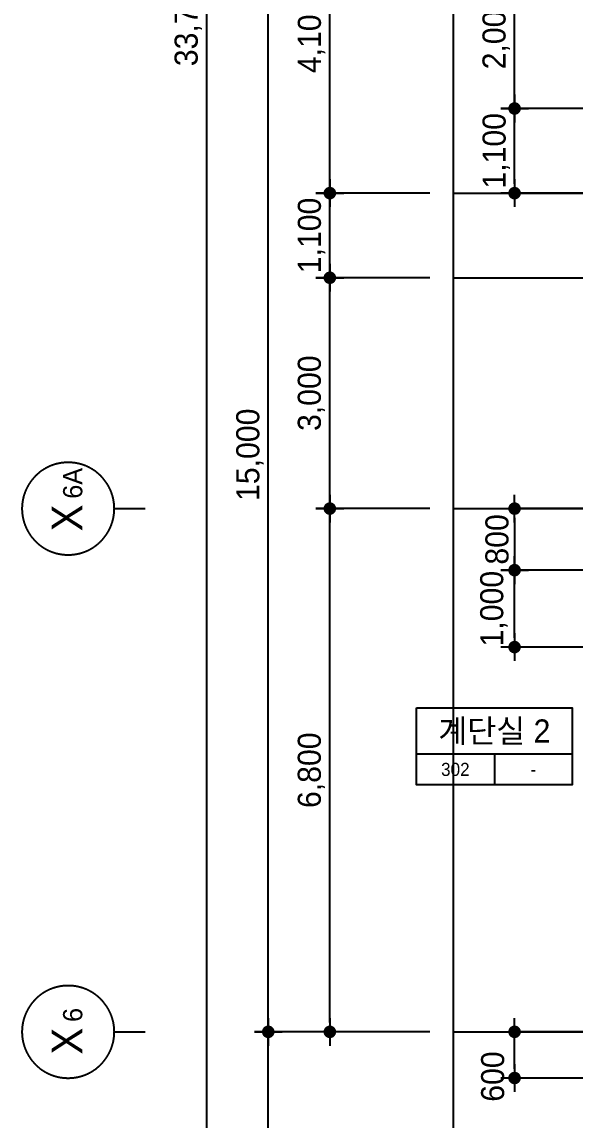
# Model space of a CAD drawing. Extents: x 14159573 to 14237735, y -1804798 to -1750552.
# Drawn here: x 14159573 to 14166759, y -1792695 to -1778424 of the extents above; entities that cross this region are included whole.
import ezdxf
from ezdxf.enums import TextEntityAlignment as Align

# ---------------------------------------------------------------- set-up
doc = ezdxf.new("R2010")
doc.units = 0
doc.header["$LTSCALE"] = 100
doc.header["$MEASUREMENT"] = 0
doc.header["$PDSIZE"] = -10
doc.linetypes.add('CEN', pattern=[66, 60, -2, 2, -2])
doc.layers.get('0').update_dxf_attribs({"linetype": 'CONTINUOUS'})
doc.layers.get('Defpoints').update_dxf_attribs({"linetype": 'CONTINUOUS'})
for name, color, linetype in [('AXIS', 7, 'CEN'), ('CEN', 1, 'CEN'), ('DIM', 7, 'CONTINUOUS'), ('TEXT1', 7, 'CONTINUOUS')]:
    doc.layers.add(name, color=color, linetype=linetype)
doc.styles.add('HY울를도M', font='HYWULM.TTF')
doc.styles.add('굴림', font='H2HDRM.TTF')
doc.styles.add('돋음', font='Dotum.ttf', dxfattribs={"height": 3})
doc.dimstyles.new('DIM100', dxfattribs={"dimtxt": 300, "dimasz": 120, "dimexe": 1, "dimexo": 100, "dimgap": 60, "dimtad": 1, "dimdec": 4, "dimzin": 0, "dimdsep": 46, "dimlunit": 6, "dimtxsty": '굴림', "dimblk": 'DOTT', "dimcen": 0.09, "dimadec": 0, "dimazin": 0, "dimtfac": 1, "dimtdec": 4, "dimtofl": 0, "dimtmove": 2, "dimatfit": 2, "dimldrblk": 'DOTT', "dimfxl": 1, "dimtolj": 1, "dimtzin": 0, "dimarcsym": 0})
doc.dimstyles.new('DIM50', dxfattribs={"dimscale": 50, "dimtxt": 3, "dimasz": 1.2, "dimexe": 1, "dimexo": 1, "dimgap": 0.6, "dimtad": 1, "dimdec": 4, "dimzin": 0, "dimdsep": 46, "dimlunit": 6, "dimtxsty": '굴림', "dimblk": 'DOTT', "dimcen": 0.09, "dimadec": 0, "dimazin": 0, "dimtfac": 1, "dimtdec": 4, "dimtofl": 0, "dimtmove": 2, "dimatfit": 2, "dimldrblk": 'DOTT', "dimfxl": 1, "dimtolj": 1, "dimtzin": 0, "dimarcsym": 0})

# ---------------------------------------------------------------- blocks, each defined once
blk = doc.blocks.new('DOTT')
for p, q in [((0, 1.5), (0, -1.5)), ((-1.5, 0), (1.5, 0))]:
    blk.add_line(p, q)
at = {"color": 6, "const_width": 0.68}
blk.add_lwpolyline([(-0.34, 0, 1), (0.34, 0, 1)], format="xyb", close=True, dxfattribs=at)
blk = doc.blocks.new('*D29')
at = {"layer": 'Defpoints', "color": 0, "lineweight": -3}
for p in [(14161973, -1761549), (14165173, -1761549), (14165173, -1795249)]:
    blk.add_point(p, dxfattribs=at)
at = {"layer": 'DIM', "color": 7, "lineweight": -2}
for p, q in [((14164873, -1761549), (14161873, -1761549)), ((14161973, -1795129), (14161973, -1761669)), ((14164873, -1795249), (14161873, -1795249))]:
    blk.add_line(p, q, dxfattribs=at)
at = {"layer": 'DIM', "color": 7, "lineweight": -2, "xscale": 120, "yscale": 120, "zscale": 120}
for p, rotation in [((14161973, -1761549), 90), ((14161973, -1795249), 270)]:
    blk.add_blockref('DOTT', p, dxfattribs=dict(at, rotation=rotation))
at = {"layer": 'DIM', "color": 3, "insert": (14161734, -1778399), "char_height": 300, "attachment_point": 5, "rotation": 90, "style": '굴림'}
blk.add_mtext('\\A1;33,700', dxfattribs=at)
blk = doc.blocks.new('*D34')
at = {"layer": 'Defpoints', "color": 0, "lineweight": -3}
for p in [(14162773, -1776549), (14165173, -1776549), (14165173, -1791549)]:
    blk.add_point(p, dxfattribs=at)
at = {"layer": 'DIM', "color": 7, "lineweight": -2}
for p, q in [((14164873, -1776549), (14162673, -1776549)), ((14162773, -1791429), (14162773, -1776669)), ((14164873, -1791549), (14162673, -1791549))]:
    blk.add_line(p, q, dxfattribs=at)
at = {"layer": 'DIM', "color": 7, "lineweight": -2, "xscale": 120, "yscale": 120, "zscale": 120}
for p, rotation in [((14162773, -1776549), 90), ((14162773, -1791549), 270)]:
    blk.add_blockref('DOTT', p, dxfattribs=dict(at, rotation=rotation))
at = {"layer": 'DIM', "color": 3, "insert": (14162535, -1784049), "char_height": 300, "attachment_point": 5, "rotation": 90, "style": '굴림'}
blk.add_mtext('\\A1;15,000', dxfattribs=at)
blk = doc.blocks.new('*D35')
at = {"layer": 'Defpoints', "color": 0, "lineweight": -3}
for p in [(14162773, -1791549), (14165173, -1791549), (14165173, -1795249)]:
    blk.add_point(p, dxfattribs=at)
at = {"layer": 'DIM', "color": 7, "lineweight": -2}
for p, q in [((14164873, -1791549), (14162673, -1791549)), ((14162773, -1795129), (14162773, -1791669)), ((14164873, -1795249), (14162673, -1795249))]:
    blk.add_line(p, q, dxfattribs=at)
at = {"layer": 'DIM', "color": 7, "lineweight": -2, "xscale": 120, "yscale": 120, "zscale": 120}
for p, rotation in [((14162773, -1791549), 90), ((14162773, -1795249), 270)]:
    blk.add_blockref('DOTT', p, dxfattribs=dict(at, rotation=rotation))
at = {"layer": 'DIM', "color": 3, "insert": (14162534, -1793399), "char_height": 300, "attachment_point": 5, "rotation": 90, "style": '굴림'}
blk.add_mtext('\\A1;3,700', dxfattribs=at)
blk = doc.blocks.new('*D36')
at = {"layer": 'Defpoints', "color": 0, "lineweight": -3}
for p in [(14163573, -1776549), (14165173, -1776549), (14165173, -1780649)]:
    blk.add_point(p, dxfattribs=at)
at = {"layer": 'DIM', "color": 7, "lineweight": -2}
for p, q in [((14164873, -1776549), (14163473, -1776549)), ((14163573, -1780529), (14163573, -1776669)), ((14164873, -1780649), (14163473, -1780649))]:
    blk.add_line(p, q, dxfattribs=at)
at = {"layer": 'DIM', "color": 7, "lineweight": -2, "xscale": 120, "yscale": 120, "zscale": 120}
for p, rotation in [((14163573, -1776549), 90), ((14163573, -1780649), 270)]:
    blk.add_blockref('DOTT', p, dxfattribs=dict(at, rotation=rotation))
at = {"layer": 'DIM', "color": 3, "insert": (14163335, -1778599), "char_height": 300, "attachment_point": 5, "rotation": 90, "style": '굴림'}
blk.add_mtext('\\A1;4,100', dxfattribs=at)
blk = doc.blocks.new('*D37')
at = {"layer": 'Defpoints', "color": 0, "lineweight": -3}
for p in [(14163573, -1784749), (14165173, -1784749), (14165173, -1791549)]:
    blk.add_point(p, dxfattribs=at)
at = {"layer": 'DIM', "color": 7, "lineweight": -2}
for p, q in [((14164873, -1784749), (14163473, -1784749)), ((14163573, -1791429), (14163573, -1784869)), ((14164873, -1791549), (14163473, -1791549))]:
    blk.add_line(p, q, dxfattribs=at)
at = {"layer": 'DIM', "color": 7, "lineweight": -2, "xscale": 120, "yscale": 120, "zscale": 120}
for p, rotation in [((14163573, -1784749), 90), ((14163573, -1791549), 270)]:
    blk.add_blockref('DOTT', p, dxfattribs=dict(at, rotation=rotation))
at = {"layer": 'DIM', "color": 3, "insert": (14163334, -1788149), "char_height": 300, "attachment_point": 5, "rotation": 90, "style": '굴림'}
blk.add_mtext('\\A1;6,800', dxfattribs=at)
blk = doc.blocks.new('*D38')
at = {"layer": 'Defpoints', "color": 0, "lineweight": -3}
for p in [(14163573, -1780649), (14165173, -1780649), (14165173, -1781749)]:
    blk.add_point(p, dxfattribs=at)
at = {"layer": 'DIM', "color": 7, "lineweight": -2}
for p, q in [((14164873, -1780649), (14163473, -1780649)), ((14163573, -1781629), (14163573, -1780769)), ((14164873, -1781749), (14163473, -1781749))]:
    blk.add_line(p, q, dxfattribs=at)
at = {"layer": 'DIM', "color": 7, "lineweight": -2, "xscale": 120, "yscale": 120, "zscale": 120}
for p, rotation in [((14163573, -1780649), 90), ((14163573, -1781749), 270)]:
    blk.add_blockref('DOTT', p, dxfattribs=dict(at, rotation=rotation))
at = {"layer": 'DIM', "color": 3, "insert": (14163335, -1781199), "char_height": 300, "attachment_point": 5, "rotation": 90, "style": '굴림'}
blk.add_mtext('\\A1;1,100', dxfattribs=at)
blk = doc.blocks.new('*D39')
at = {"layer": 'Defpoints', "color": 0, "lineweight": -3}
for p in [(14163573, -1781749), (14165173, -1781749), (14165173, -1784749)]:
    blk.add_point(p, dxfattribs=at)
at = {"layer": 'DIM', "color": 7, "lineweight": -2}
for p, q in [((14164873, -1781749), (14163473, -1781749)), ((14163573, -1784629), (14163573, -1781869)), ((14164873, -1784749), (14163473, -1784749))]:
    blk.add_line(p, q, dxfattribs=at)
at = {"layer": 'DIM', "color": 7, "lineweight": -2, "xscale": 120, "yscale": 120, "zscale": 120}
for p, rotation in [((14163573, -1781749), 90), ((14163573, -1784749), 270)]:
    blk.add_blockref('DOTT', p, dxfattribs=dict(at, rotation=rotation))
at = {"layer": 'DIM', "color": 3, "insert": (14163334, -1783249), "char_height": 300, "attachment_point": 5, "rotation": 90, "style": '굴림'}
blk.add_mtext('\\A1;3,000', dxfattribs=at)
blk = doc.blocks.new('TT1')
at = {"layer": 'TEXT1'}
for p, q in [((-1013, -600), (1013, -600)), ((0, -600), (0, -1000))]:
    blk.add_line(p, q, dxfattribs=at)
blk.add_lwpolyline([(-1013, 0), (1013, 0), (1013, -1000), (-1013, -1000)], close=True, dxfattribs=at)
blk = doc.blocks.new('*D126')
at = {"layer": 'Defpoints', "color": 0, "lineweight": -3, "ltscale": 3}
for p in [(14165973, -1777549), (14166973, -1777549), (14166973, -1779549)]:
    blk.add_point(p, dxfattribs=at)
at = {"layer": 'DIM', "color": 7, "lineweight": -2, "ltscale": 3}
for p, q in [((14166873, -1777549), (14165972, -1777549)), ((14165973, -1779429), (14165973, -1777669)), ((14166873, -1779549), (14165972, -1779549))]:
    blk.add_line(p, q, dxfattribs=at)
at = {"layer": 'DIM', "color": 7, "lineweight": -2, "ltscale": 3, "xscale": 120, "yscale": 120, "zscale": 120}
for p, rotation in [((14165973, -1777549), 90), ((14165973, -1779549), 270)]:
    blk.add_blockref('DOTT', p, dxfattribs=dict(at, rotation=rotation))
at = {"layer": 'DIM', "color": 3, "ltscale": 3, "insert": (14165734, -1778549), "char_height": 300, "attachment_point": 5, "rotation": 90, "style": '굴림'}
blk.add_mtext('\\A1;2,000', dxfattribs=at)
blk = doc.blocks.new('*D127')
at = {"layer": 'Defpoints', "color": 0, "lineweight": -3, "ltscale": 3}
for p in [(14165973, -1779549), (14166973, -1779549), (14166973, -1780649)]:
    blk.add_point(p, dxfattribs=at)
at = {"layer": 'DIM', "color": 7, "lineweight": -2, "ltscale": 3}
for p, q in [((14166873, -1779549), (14165972, -1779549)), ((14165973, -1780529), (14165973, -1779669)), ((14166873, -1780649), (14165972, -1780649))]:
    blk.add_line(p, q, dxfattribs=at)
at = {"layer": 'DIM', "color": 7, "lineweight": -2, "ltscale": 3, "xscale": 120, "yscale": 120, "zscale": 120}
for p, rotation in [((14165973, -1779549), 90), ((14165973, -1780649), 270)]:
    blk.add_blockref('DOTT', p, dxfattribs=dict(at, rotation=rotation))
at = {"layer": 'DIM', "color": 3, "ltscale": 3, "insert": (14165735, -1780099), "char_height": 300, "attachment_point": 5, "rotation": 90, "style": '굴림'}
blk.add_mtext('\\A1;1,100', dxfattribs=at)
blk = doc.blocks.new('*D130')
at = {"layer": 'Defpoints', "color": 0, "lineweight": -3, "ltscale": 3}
for p in [(14165973, -1791549), (14166973, -1791549), (14166973, -1792149)]:
    blk.add_point(p, dxfattribs=at)
at = {"layer": 'DIM', "color": 7, "lineweight": -2, "ltscale": 3}
for p, q in [((14166873, -1791549), (14165972, -1791549)), ((14165973, -1792029), (14165973, -1791669)), ((14166873, -1792149), (14165972, -1792149))]:
    blk.add_line(p, q, dxfattribs=at)
at = {"layer": 'DIM', "color": 7, "lineweight": -2, "ltscale": 3, "xscale": 120, "yscale": 120, "zscale": 120}
for p, rotation in [((14165973, -1791549), 90), ((14165973, -1792149), 270)]:
    blk.add_blockref('DOTT', p, dxfattribs=dict(at, rotation=rotation))
at = {"layer": 'DIM', "color": 3, "ltscale": 3, "insert": (14165690, -1792130), "char_height": 300, "attachment_point": 5, "rotation": 90, "style": '굴림'}
blk.add_mtext('\\A1;600', dxfattribs=at)
blk = doc.blocks.new('*D131')
at = {"layer": 'Defpoints', "color": 0, "lineweight": -3, "ltscale": 3}
for p in [(14166973, -1784749), (14165973, -1785549), (14166973, -1785549)]:
    blk.add_point(p, dxfattribs=at)
at = {"layer": 'DIM', "color": 7, "lineweight": -2, "ltscale": 3}
for p, q in [((14166873, -1784749), (14165972, -1784749)), ((14165973, -1784869), (14165973, -1785429)), ((14166873, -1785549), (14165972, -1785549))]:
    blk.add_line(p, q, dxfattribs=at)
at = {"layer": 'DIM', "color": 7, "lineweight": -2, "ltscale": 3, "xscale": 120, "yscale": 120, "zscale": 120}
for p, rotation in [((14165973, -1784749), 90), ((14165973, -1785549), 270)]:
    blk.add_blockref('DOTT', p, dxfattribs=dict(at, rotation=rotation))
at = {"layer": 'DIM', "color": 3, "ltscale": 3, "insert": (14165746, -1785149), "char_height": 300, "attachment_point": 5, "rotation": 90, "style": '굴림'}
blk.add_mtext('\\A1;800', dxfattribs=at)
blk = doc.blocks.new('*D132')
at = {"layer": 'Defpoints', "color": 0, "lineweight": -3, "ltscale": 3}
for p in [(14165973, -1785549), (14166973, -1785549), (14166973, -1786549)]:
    blk.add_point(p, dxfattribs=at)
at = {"layer": 'DIM', "color": 7, "lineweight": -2, "ltscale": 3}
for p, q in [((14166873, -1785549), (14165972, -1785549)), ((14165973, -1786429), (14165973, -1785669)), ((14166873, -1786549), (14165972, -1786549))]:
    blk.add_line(p, q, dxfattribs=at)
at = {"layer": 'DIM', "color": 7, "lineweight": -2, "ltscale": 3, "xscale": 120, "yscale": 120, "zscale": 120}
for p, rotation in [((14165973, -1785549), 90), ((14165973, -1786549), 270)]:
    blk.add_blockref('DOTT', p, dxfattribs=dict(at, rotation=rotation))
at = {"layer": 'DIM', "color": 3, "ltscale": 3, "insert": (14165704, -1786049), "char_height": 300, "attachment_point": 5, "rotation": 90, "style": '굴림'}
blk.add_mtext('\\A1;1,000', dxfattribs=at)
blk = doc.blocks.new('BOMBOM_S')
at = {"color": 7}
blk.add_line((0, 0.4), (0, 0), dxfattribs=at)
blk.add_lwpolyline([(-0.6, 1, 1), (0.6, 1, 1), (-0.6, 1, 1)], format="xyb", dxfattribs=at)
at = {"color": 1, "style": '돋음'}
for tag, p, height in [('X', (-0.295, 0.816), 0.4), ('N', (0.129, 0.816), 0.25)]:
    blk.add_attdef(tag, p, '', height=height, dxfattribs=at)

msp = doc.modelspace()

# ---------------------------------------------------------------- linework, layer by layer
at = {"layer": 'CEN', "linetype": 'CEN'}
for p, q in [((14165173.21251, -1780649.19177), (14178073.21251, -1780649.19177)), ((14165173.21251, -1781749.19177), (14170873.21251, -1781749.19177)), ((14165173.21251, -1784749.19177), (14170873.21251, -1784749.19177)), ((14165173.21251, -1791549.19177), (14229173.21251, -1791549.19177))]:
    msp.add_line(p, q, dxfattribs=at)
at = {"layer": 'Defpoints', "color": 76}
msp.add_lwpolyline([(14165173.21251, -1799049.19177), (14229173.21251, -1799049.19177), (14229173.21251, -1759149.19177), (14165173.21251, -1759149.19177)], close=True, dxfattribs=at)

# ---------------------------------------------------------------- block references
at = {"layer": 'AXIS', "xscale": 1000, "yscale": 1000, "zscale": 1000, "rotation": 90}
for p, values in [((14161173.21251, -1784749.19177), {'X': 'X', 'N': '6A'}), ((14161173.21251, -1791549.19177), {'X': 'X', 'N': '6'})]:
    msp.add_blockref('BOMBOM_S', p, dxfattribs=at).add_auto_attribs(values)
at = {"layer": 'TEXT1'}
msp.add_blockref('TT1', (14165710.38946, -1787337.96614), dxfattribs=at)

# ---------------------------------------------------------------- texts
at = {"layer": 'TEXT1', "style": 'HY울를도M'}
msp.add_text('계단실 2', height=300, dxfattribs=at).set_placement((14165710.38946, -1787788.75622), align=Align.CENTER)
at = {"layer": 'TEXT1', "color": 2, "style": 'HY울를도M'}
msp.add_text('302', height=170, dxfattribs=at).set_placement((14165203.6415, -1788137.88614), align=Align.MIDDLE_CENTER)
at = {"layer": 'TEXT1', "style": 'HY울를도M'}
msp.add_text('-', height=170, dxfattribs=at).set_placement((14166217.13741, -1788137.88614), align=Align.MIDDLE_CENTER)

# ---------------------------------------------------------------- dimensions: what is measured, and where the dimension line sits
at = {"layer": 'DIM'}
for base, p1, p2, picture, middle in [((14161973.21251, -1761549.19177), (14165173.21251, -1795249.19177), (14165173.21251, -1761549.19177), '*D29', (14161734.17428, -1778399.19177)), ((14162773.21251, -1776549.19177), (14165173.21251, -1791549.19177), (14165173.21251, -1776549.19177), '*D34', (14162534.5442, -1784049.19177)), ((14163573.21251, -1776549.19177), (14165173.21251, -1780649.19177), (14165173.21251, -1776549.19177), '*D36', (14163334.5442, -1778599.19177)), ((14163573.21251, -1780649.19177), (14165173.21251, -1781749.19177), (14165173.21251, -1780649.19177), '*D38', (14163334.5442, -1781199.19177)), ((14163573.21251, -1781749.19177), (14165173.21251, -1784749.19177), (14165173.21251, -1781749.19177), '*D39', (14163334.17428, -1783249.19177)), ((14163573.21251, -1784749.19177), (14165173.21251, -1791549.19177), (14165173.21251, -1784749.19177), '*D37', (14163334.17428, -1788149.19177)), ((14162773.21251, -1791549.19177), (14165173.21251, -1795249.19177), (14165173.21251, -1791549.19177), '*D35', (14162534.17428, -1793399.19177))]:
    dim = msp.add_linear_dim(base=base, p1=p1, p2=p2, angle=90, dimstyle='DIM50', override={"dimscale": 100, "dimexo": 3}, dxfattribs=at)
    dim.commit()
    dim.dimension.update_dxf_attribs({"geometry": picture, "text_midpoint": middle})
at = {"layer": 'DIM', "ltscale": 3}
for base, p1, p2, angle, picture, middle in [((14165973.21251, -1777549.19177), (14166973.21251, -1779549.19177), (14166973.21251, -1777549.19177), 90, '*D126', (14165734.17428, -1778549.19177)), ((14165973.21251, -1779549.19177), (14166973.21251, -1780649.19177), (14166973.21251, -1779549.19177), 90, '*D127', (14165734.5442, -1780099.19177)), ((14165973.21251, -1785549.19177), (14166973.21251, -1784749.19177), (14166973.21251, -1785549.19177), 270, '*D131', (14165746.19648, -1785149.19177)), ((14165973.21251, -1785549.19177), (14166973.21251, -1786549.19177), (14166973.21251, -1785549.19177), 90, '*D132', (14165703.5442, -1786049.19177))]:
    dim = msp.add_linear_dim(base=base, p1=p1, p2=p2, angle=angle, dimstyle='DIM100', dxfattribs=at)
    dim.commit()
    dim.dimension.update_dxf_attribs({"geometry": picture, "text_midpoint": middle})
dim = msp.add_linear_dim(base=(14165973.21251, -1791549.19177), p1=(14166973.21251, -1792149.19177), p2=(14166973.21251, -1791549.19177), angle=90, dimstyle='DIM100', dxfattribs=at)
dim.commit()
dim.dimension.update_dxf_attribs({"geometry": '*D130', "text_midpoint": (14165689.5041, -1792130.32499), "dimtype": 128})

doc.saveas('drawing.dxf')
